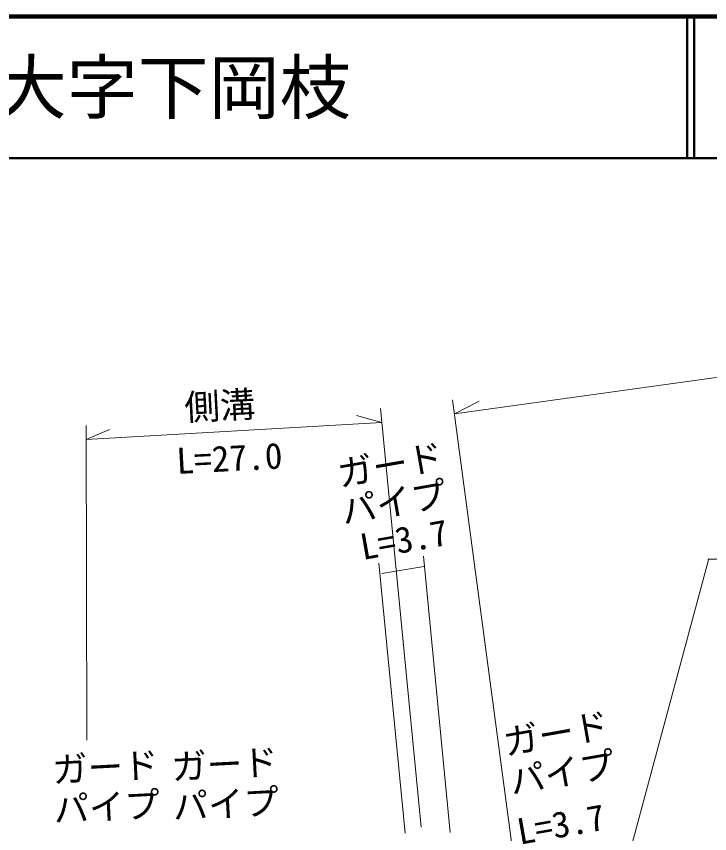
# Model space of a CAD drawing. Units: millimetres, scale not verified. Extents: x 40000 to 680000, y 20000 to 380000.
# Drawn here: x 461478 to 510337, y 322379 to 380000 of the extents above; entities that cross this region are included whole.
import ezdxf
from ezdxf.enums import TextEntityAlignment as Align

# ---------------------------------------------------------------- set-up
doc = ezdxf.new("R2010")
doc.units = ezdxf.units.MM
doc.header["$LTSCALE"] = 1000
for name, color, linetype, lineweight in [('M-STR-HTXT', 7, 'Continuous', 13), ('M-TTL', 2, 'Continuous', 140), ('M-TTL-LINE', 7, 'Continuous', 50)]:
    doc.layers.add(name, color=color, linetype=linetype, lineweight=lineweight)
doc.layers.add('M-TTL-TXT', color=7, linetype='Continuous')
doc.styles.add('ＭＳ ゴシック', font='')
doc.styles.get('ＭＳ ゴシック').set_extended_font_data('MS Gothic')

msp = doc.modelspace()

# ---------------------------------------------------------------- linework, layer by layer
at = {"layer": 'M-STR-HTXT'}
for p, q in [((554614, 360646), (492351, 351968)), ((500067, 294154), (492219, 352960)), ((492351, 351968), (494105, 352870)), ((490006, 322834), (487145, 352363)), ((487241, 351367), (485438, 351868)), ((466447, 328973), (466398, 351165)), ((466400, 350165), (487241, 351367)), ((466400, 350165), (468053, 350866)), ((492061, 322467), (490174, 341940)), ((510212, 341738), (527861, 341738)), ((488876, 322421), (487032, 341447)), ((487244, 340727), (490206, 341215)), ((496655, 291234), (510254, 341681))]:
    msp.add_line(p, q, dxfattribs=at)
at = {"layer": 'M-TTL'}
msp.add_line((680000, 380000), (40000, 380000), dxfattribs=at)
at = {"layer": 'M-TTL-LINE'}
for p, q in [((508747, 380000), (508747, 370000)), ((509247, 380000), (509247, 370000)), ((40000, 370000), (680000, 370000))]:
    msp.add_line(p, q, dxfattribs=at)

# ---------------------------------------------------------------- texts
at = {"layer": 'M-STR-HTXT', "style": 'ＭＳ ゴシック'}
for s, rotation, p in [('側溝', 3, (475896, 351087)), ('L=27.0', 3, (476568, 347383)), ('ガード', 10, (488073, 346937)), ('パイプ', 10, (488330, 344293)), ('L=3.7', 10, (489050, 341670)), ('ガード', 10, (499765, 328002)), ('ガード', 3, (476225, 325808)), ('パイプ', 10, (500199, 325238)), ('ガード', 3, (467828, 325606)), ('パイプ', 3, (467923, 322809)), ('パイプ', 3, (476320, 323011)), ('L=3.7', 10, (500111, 321597))]:
    msp.add_text(s, height=1833, rotation=rotation, dxfattribs=at).set_placement(p, align=Align.BOTTOM_CENTER)
at = {"layer": 'M-TTL-TXT', "style": 'ＭＳ ゴシック'}
msp.add_text('下関市菊川町大字田部\u3000大字下岡枝', height=3666, dxfattribs=at).set_placement((405024, 375000), align=Align.MIDDLE_LEFT)

doc.saveas('drawing.dxf')
